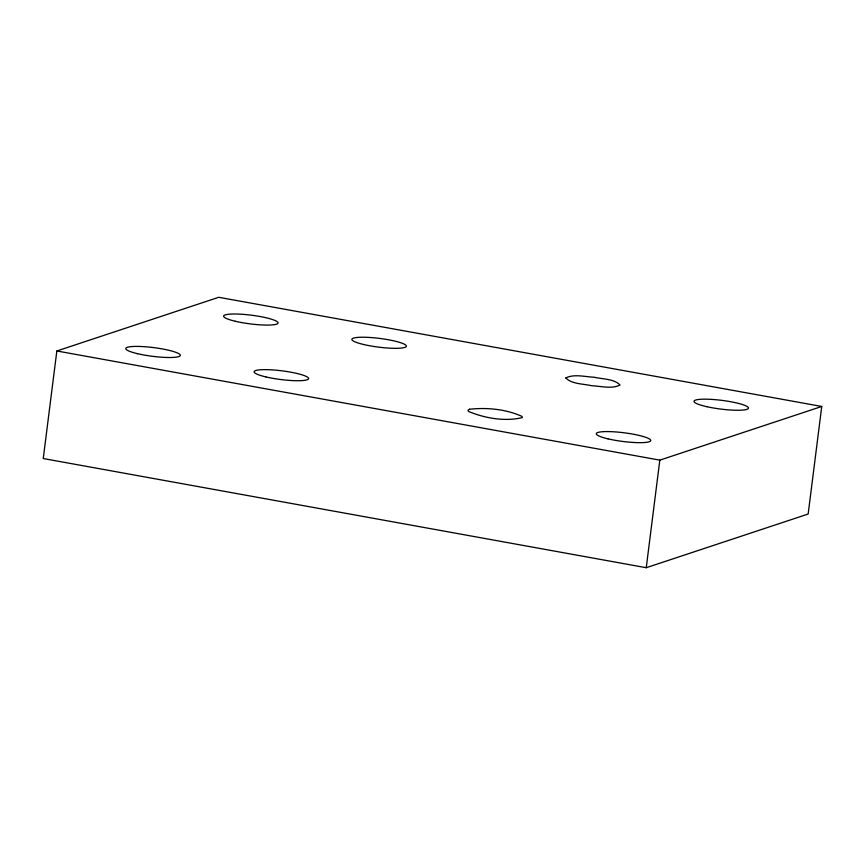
<?xml version="1.0" encoding="UTF-8"?>
<svg xmlns="http://www.w3.org/2000/svg" width="865" height="865" viewBox="0 0 865 865"><rect width="100%" height="100%" fill="white"/><g stroke="black" fill="none" stroke-linecap="round" stroke-linejoin="round"><path stroke-width="1.3" d="M56.841 350.974L43.25 458.536L646.241 567.71L808.159 514.026L821.75 406.464L218.758 297.29L56.841 350.974L659.822 460.137L821.75 406.464M646.241 567.71L659.822 460.137M565.851 377.962C571.689 384.201 583.475 383.779 591.779 385.736C600.84 386.114 611.966 389.239 620.054 385.012C614.215 378.773 602.429 379.194 594.125 377.226C585.064 376.848 573.938 373.734 565.851 377.962M469.522 409.242L468.03 410.194L468.376 411.383C484.811 418.271 504.976 421.774 522.341 417.59L521.984 416.4C505.917 409.123 486.984 407.35 469.522 409.242M706.878 406.701A27.453 4.39 7.2 0 0 748.485 408.204A27.453 4.39 7.2 0 0 708.381 399.23A27.453 4.39 7.2 0 0 706.878 406.701M363.635 344.508A27.453 4.39 7.2 0 0 406.28 346.476A27.453 4.39 7.2 0 0 367.463 337.339A27.453 4.39 7.2 0 0 363.635 344.508M235.334 321.272A27.453 4.39 7.2 0 0 277.989 323.24A27.453 4.39 7.2 0 0 239.172 314.114A27.453 4.39 7.2 0 0 235.334 321.272M265.869 376.913A27.453 4.39 7.2 0 0 308.513 378.881A27.453 4.39 7.2 0 0 269.696 369.744A27.453 4.39 7.2 0 0 265.869 376.913M607.987 438.847A27.453 4.39 7.2 0 0 650.642 440.826A27.453 4.39 7.2 0 0 611.815 431.689A27.453 4.39 7.2 0 0 607.987 438.847M137.567 353.688A27.453 4.39 7.2 0 0 180.223 355.656A27.453 4.39 7.2 0 0 141.406 346.519A27.453 4.39 7.2 0 0 137.567 353.688"/></g></svg>
